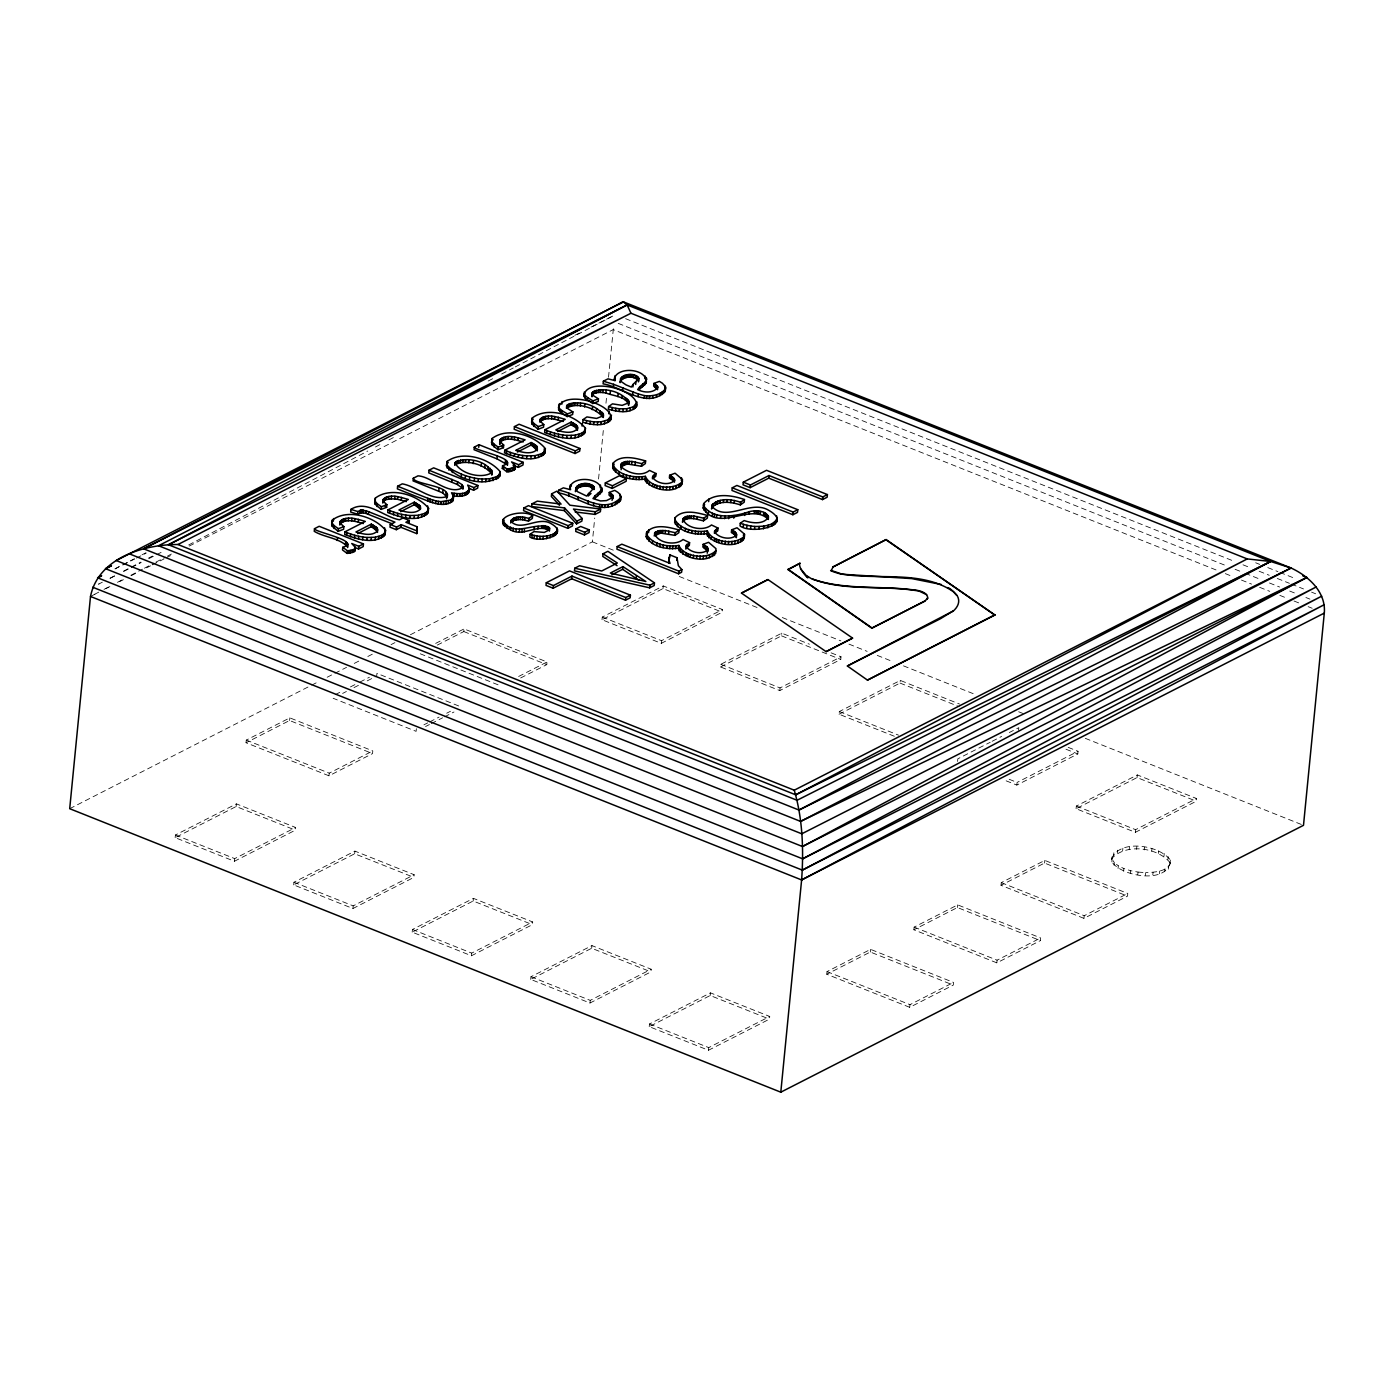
<?xml version="1.0" encoding="UTF-8"?>
<svg xmlns="http://www.w3.org/2000/svg" width="1394" height="1394" viewBox="0 0 1394 1394"><rect width="100%" height="100%" fill="white"/><g stroke="black" fill="none" stroke-linecap="round" stroke-linejoin="round"><path stroke-width="0.75" stroke-dasharray="5 3.75" d="M175.156 837.655L175.417 835.006L236.405 803.868L295.65 827.496L295.389 830.144L234.419 861.265L175.156 837.655L236.144 806.516L295.389 830.144M236.144 806.516L236.405 803.868M234.419 861.265L234.68 858.617L295.65 827.496M246.024 742.741L246.285 740.092L289.847 717.858L372.808 750.93L372.546 753.579L328.984 775.813L246.024 742.741L289.586 720.506L372.546 753.579M289.586 720.506L289.847 717.858M293.681 884.894L293.942 882.245L354.912 851.107L414.175 874.735L413.913 877.384L352.926 908.522L293.681 884.894L354.651 853.773L413.913 877.384M328.984 775.813L329.245 773.165L372.808 750.93M354.651 853.773L354.912 851.107M352.926 908.522L353.187 905.873L414.175 874.735M416.37 728.679L416.109 731.345L333.149 698.272M412.188 932.15L412.45 929.484L473.437 898.363L532.7 921.974L532.438 924.64L471.451 955.761L412.188 932.15L473.176 901.012L532.438 924.64M437.298 645.091L463.819 631.552L464.08 628.903L547.04 661.976L546.779 664.624L520.258 678.164M473.176 901.012L473.437 898.363M471.451 955.761L471.712 953.113L532.7 921.974M530.713 979.39L530.975 976.741L591.945 945.602L651.207 969.231L650.946 971.879L589.976 1003.018L530.713 979.39L591.683 948.251L650.946 971.879M410.411 634.74L592.38 541.83L594.715 518.01M598.549 479.031L603.637 427.069M605.972 403.249L606.826 394.572M608.516 377.251L613.674 325.673M602.016 619.72L602.278 617.072L663.265 585.933L722.51 609.561L722.249 612.21L661.279 643.348L602.016 619.72L663.004 588.582L722.249 612.21M591.683 948.251L591.945 945.602M589.976 1003.018L590.237 1000.369L651.207 969.231M663.004 588.582L663.265 585.933M661.279 643.348L661.54 640.682L722.51 609.561M649.221 1026.646L649.482 1023.98L710.47 992.859L769.732 1016.47L769.471 1019.136L708.483 1050.257L649.221 1026.646L710.208 995.508L769.471 1019.136M831.155 652.862L841.035 656.801L840.774 659.449L779.786 690.588L720.541 666.959L720.803 664.311L781.773 633.172L809.426 644.202M710.208 995.508L710.47 992.859M708.483 1050.257L708.744 1047.608L769.732 1016.47M720.541 666.959L781.511 635.838L781.773 633.172M779.786 690.588L780.048 687.939L841.035 656.801M894.356 736.259L839.049 714.216L839.31 711.567L900.297 680.429L959.56 704.057M826.764 974.249L827.025 971.601L870.588 949.366L953.548 982.439L953.287 985.088L909.724 1007.322L826.764 974.249L870.326 952.015L953.287 985.088M870.326 952.015L870.588 949.366M839.049 714.216L900.036 683.077L900.297 680.429M913.872 929.781L914.133 927.115L957.695 904.88L1040.656 937.953L1040.394 940.619L996.849 962.853L913.872 929.781L957.434 907.529L1040.394 940.619M909.724 1007.322L909.986 1004.673L953.548 982.439M957.573 761.455L957.835 758.806L990.228 742.27M957.434 907.529L957.695 904.88M1000.997 885.295L1001.258 882.646L1044.803 860.412L1127.781 893.484L1127.519 896.133L1083.957 918.367L1000.997 885.295L1044.559 863.06L1127.519 896.133M1018.544 730.334L1018.805 727.668L1009.291 732.547M996.849 962.853L997.093 960.187L1040.656 937.953M1016.836 785.083L1017.097 782.435L1078.067 751.296L1077.806 753.945L1016.836 785.083L1004.969 780.361M1044.559 863.06L1044.803 860.412M1076.081 808.712L1076.342 806.046L1137.33 774.925L1196.592 798.553L1196.331 801.202L1135.343 832.323L1076.081 808.712L1137.068 777.573L1196.331 801.202M1083.957 918.367L1084.218 915.719L1127.781 893.484M1111.767 858.565C1119.73 838.7 1159.407 845.06 1170.35 860.046C1169.2 884.65 1121.821 876.965 1111.924 861.91L1111.767 858.565C1125.585 843.143 1157.456 847.151 1170.089 862.694L1170.246 866.04M1111.924 861.91L1112.029 855.916M1113.597 855.48L1113.858 852.832M1114.067 865.291L1114.329 862.625L1112.185 859.262M1117.308 852.849L1117.57 850.201M1118.04 868.462L1118.302 865.796L1114.329 862.625M1122.623 850.88L1122.884 848.232M1123.581 871.198L1123.843 868.549L1118.302 865.796M1129.192 849.678L1129.454 847.029M1137.068 777.573L1137.33 774.925M1130.307 873.341L1130.569 870.692L1123.843 868.549M1135.343 832.323L1135.605 829.674L1196.592 798.553M1136.563 849.329L1136.824 846.681M1137.765 874.735L1138.027 872.086L1130.569 870.692M1144.247 849.887L1144.509 847.221M1145.45 875.275L1145.711 872.627C1154.284 872.174 1165.976 872.104 1170.507 863.391M1151.705 851.264L1151.967 848.615M1152.821 874.944L1153.082 872.278M1158.431 853.407L1158.693 850.758M1159.39 873.742L1159.651 871.076M1163.973 856.16L1164.234 853.511M1164.704 871.755L1164.966 869.107M1167.945 859.331L1168.207 856.683M1168.416 869.124L1168.677 866.476M1170.089 862.694L1170.35 860.046M94.356 594.454L102.058 590.411M103.992 589.401L109.76 586.369M117.462 582.326L123.23 579.294M130.931 575.252L142.484 569.188M144.418 568.194L154.037 563.141M155.971 562.13L165.59 557.077M167.524 556.067L171.375 554.045M188.695 544.949L367.737 451.029M375.439 446.986L381.224 443.954M388.909 439.912L394.694 436.88M110.039 578.179L115.824 575.147M123.543 571.139L129.328 568.107M131.263 567.114L140.916 562.078M148.618 558.053L152.486 556.049M488.161 381.032L493.964 378.018M501.666 373.993L513.253 367.964M515.188 366.953L613.569 315.654L588.338 328.461M115.04 568.787L120.825 565.772L115.11 568.926M122.759 564.779L134.364 558.767M142.083 554.76L145.952 552.756M90.505 596.458L98.26 592.52M105.996 588.564L109.865 586.578M119.553 581.646L123.421 579.66M131.158 575.705L138.912 571.749M146.649 567.811L150.517 565.825M152.451 564.831L164.074 558.907M166.008 557.914L171.81 554.951M189.235 546.065L613.203 329.611L1217.223 570.407M69.7 808.694L309.747 686.144M311.681 685.151L319.435 681.196M327.172 677.24L332.974 674.278M334.908 673.285L346.531 667.36M354.268 663.405L360.088 660.442M367.824 656.487L373.627 653.525M391.052 644.62L394.92 642.651M335.292 694.648L342.872 690.779M350.452 686.911L358.014 683.043M359.913 682.084L369.393 677.24M435.66 643.401L464.08 628.903M342.61 693.428L346.392 691.494M353.971 687.625L359.652 684.733M367.232 680.864L376.694 676.02L376.955 673.372L459.915 706.444M423.933 724.81L427.731 722.876M429.631 721.918L439.093 717.091M446.672 713.223L450.454 711.288M518.638 676.473L547.04 661.976M425.571 726.501L429.369 724.566M431.251 723.608L442.612 717.805M444.512 716.83L453.974 712.003M992.127 741.294L1001.659 736.433M122.864 564.988L134.504 559.064M136.438 558.088L146.143 553.157M574.764 335.344L580.584 332.399M110.126 578.336L115.946 575.373M123.7 571.435L129.52 568.473M131.454 567.48L141.142 562.549M148.897 558.611L154.717 555.648M156.651 554.655L164.405 550.717M1138.027 872.086L1145.711 872.627M1255.68 562.775L1259.723 564.378M1267.791 567.602L1277.897 571.627M1279.919 572.429L1296.071 578.876M625.592 318.686L1232.906 560.789M1242.995 564.814L1251.08 568.02M1259.148 571.244L1269.237 575.269M1277.305 578.475L1289.415 583.302M1291.419 584.121L1303.529 588.948M1311.597 592.154L1315.64 593.774M618.204 323.356L1227.016 566.051M1235.101 569.292L1243.187 572.516M1245.225 573.317L1259.374 578.963M1269.481 582.988L1279.605 587.031M1289.711 591.056L1295.775 593.478M1305.899 597.503L1309.942 599.124M1225.309 573.631L1233.394 576.855M1241.479 580.078L1251.568 584.103M1259.653 587.327L1269.76 591.352M1279.849 595.377L1285.913 597.799M1293.998 601.006L1300.062 603.428M1308.147 606.651L1312.172 608.254M592.38 541.83L614.615 550.7M679.261 576.471L760.061 608.69M782.278 617.542L840.861 640.891M848.946 644.115L867.138 651.364M877.227 655.389L893.397 661.836M903.486 665.862L974.197 694.055M1018.648 711.759L1024.712 714.181M1085.316 738.35L1303.495 825.318M1068.187 747.358L1078.067 751.296M781.511 635.838L840.774 659.449M900.036 683.077L959.299 706.706M1065.957 749.223L1077.806 753.945M602.278 617.072L661.54 640.682M720.803 664.311L780.048 687.939M839.31 711.567L898.572 735.178M1009.186 779.281L1017.097 782.435M1076.342 806.046L1135.605 829.674M463.819 631.552L546.779 664.624M1001.258 882.646L1084.218 915.719M420.256 653.786L499.261 685.29M914.133 927.115L997.093 960.187M246.285 740.092L329.245 773.165M827.025 971.601L909.986 1004.673M175.417 835.006L234.68 858.617M293.942 882.245L353.187 905.873M412.45 929.484L471.712 953.113M530.975 976.741L590.237 1000.369M649.482 1023.98L708.744 1047.608M102.32 582.204L98.469 584.208L102.372 582.291"/><path stroke-width="1.5" d="M602.156 488.022L600.309 491.333L595.116 495.724L594.855 498.372L601.581 492.117C603.654 477.968 574.398 474.901 569.937 486.837L570.599 489.677L563.35 487.848L558.698 490.218L558.436 492.866C577.708 495.933 603.132 518.864 620.591 500.15L620.086 494.417L617.838 492.309L614.719 490.357L609.283 492.413L609.021 495.079L612.872 498.686L612.837 495.253L609.283 492.413M620.086 494.417L620.853 497.484C603.393 516.216 577.97 493.284 558.698 490.218M646.816 379.029L644.969 382.339L639.759 386.713L639.497 389.362L646.241 383.106C648.245 368.957 619.093 365.89 614.58 377.826L615.259 380.667L607.993 378.837L603.358 381.207L603.097 383.855C622.369 386.94 647.792 409.853 665.252 391.139L665.548 387.027L662.498 383.298L659.379 381.364L653.943 383.42L653.681 386.068L657.532 389.675L657.498 386.26L653.943 383.42M665.252 391.139L665.548 387.027M780.797 1092.182L801.62 879.945C803.746 849.974 802.735 819.184 794.249 790.206L177.962 544.514C143.425 544.357 98.19 558.14 90.505 596.458L69.7 808.694L780.797 1092.182L1303.495 825.318L1324.3 613.099C1326.164 592.136 1308.583 576.071 1291.071 568.02L623.31 301.818L116.242 560.527L801.777 833.804L1306.875 577.482L1302.832 575.861M549.445 527.821L549.079 529.981L544.357 532.421L533.954 531.602L530.086 534.285L529.825 536.934C539.06 543.433 571.279 535.069 551.031 523.621C538.345 515.728 521.007 532.456 510.762 521.182C514.125 515.222 523.203 516.704 528.762 518.429L532.613 515.745C522.82 508.305 487.238 517.383 510.326 529.703C522.82 537.614 537.387 523.308 549.184 530.469L549.445 527.821C535.348 520.537 513.515 538.833 503.042 520.607M676.996 557.722L678.355 565.685L681.875 569.606L681.614 572.254L678.599 573.788L616.932 549.201L617.193 546.553L621.829 544.183L670.061 563.403L669.12 560.51L669.869 554.882L676.996 557.722L676.735 560.371M674.243 478.612L673.982 481.261L669.381 477.915L669.643 475.267L673.424 477.672L674.609 480.477C668.981 486.018 656.679 483.683 652.531 477.271L656.086 473.559L655.825 476.208L652.462 478.787L652.723 476.121M708.169 548.644L707.908 551.31L702.872 547.023L703.134 544.357L706.932 546.779L708.117 549.584C702.489 555.126 690.169 552.773 686.04 546.361L689.577 542.649L689.333 545.315L685.778 549.027L686.214 545.228M736.642 534.111L736.328 537.701L735.143 534.895L731.362 532.473L731.623 529.825L735.405 532.247L736.59 535.035C730.961 540.576 718.659 538.241 714.512 531.828L718.067 528.117L717.805 530.765L714.442 533.344L714.704 530.696M347.629 546.884C339.509 537.892 324.332 537.474 314.26 531.323L314.521 528.674C313.65 532.003 362.527 540.959 342.767 547.319L342.506 549.968L347.089 553.383L350.103 553.122L355.069 550.804L355.296 547.319L351.741 543.503L358.798 546.309L363.451 543.939L363.189 546.605L358.537 548.975L355.017 547.563M507.433 461.954L507.172 464.62L497.031 458.87L474.082 449.722L474.343 447.073C473.455 450.419 522.332 459.358 502.572 465.735L502.31 468.384L506.893 471.799L509.925 471.538L514.891 469.22L515.118 465.718L511.546 461.902L518.62 464.725L523.255 462.355L523.011 465.004L518.359 467.373L513.062 465.265M669.643 475.267L675.079 473.211L682.502 479.588C681.37 496.003 649.273 491.002 645.108 478.978C633.887 480.791 618.657 478.194 612.68 467.739L613.186 463.052C621.149 454.235 635.647 458.121 645.614 460.926L645.352 463.592L641.501 466.276L627.195 463.975L620.713 466.816L621.637 463.296L625.732 461.553L631.935 461.449L641.763 463.627L645.614 460.926M613.186 463.052L612.942 465.091C618.919 475.546 634.148 478.142 645.37 476.33C650.371 488.127 673.685 490.897 682.52 481.488M703.134 544.357L708.588 542.301L716.011 548.696C714.878 565.11 682.781 560.109 678.617 548.086C667.395 549.881 652.165 547.284 646.189 536.847L646.694 532.159C654.657 523.325 669.155 527.211 679.122 530.034L678.861 532.682L674.992 535.366L660.704 533.083L654.222 535.923L655.145 532.403L659.223 530.644L665.443 530.556L675.254 532.717L679.122 530.034M646.694 532.159L646.45 534.181C652.427 544.636 667.656 547.232 678.878 545.437C683.879 557.217 707.194 560.005 716.011 550.595M731.623 529.825L737.06 527.768L744.483 534.146C743.351 550.578 711.254 545.559 707.089 533.553C695.867 535.348 680.638 532.752 674.661 522.297L675.166 517.627C683.13 508.793 697.627 512.678 707.594 515.501L707.333 518.15L703.482 520.833C697.366 519.631 686.632 515.327 682.468 522.227L682.955 518.725L686.144 516.494L693.916 516.024L703.726 518.185L707.594 515.501M675.166 517.627L674.923 519.648C680.899 530.103 696.129 532.7 707.35 530.887C712.351 542.684 735.666 545.455 744.501 536.045M331.667 524.405L332.33 520.084C347.507 508.322 374.637 516.634 385.58 530.278L385.005 534.843C374.394 545.071 356.812 538.99 344.701 534.477L344.963 531.811L365.298 521.426C357.822 519.387 346.618 514.944 340.171 521.461L340.38 523.342L343.865 526.618L343.604 529.284L338.167 531.341L332.225 526.287L332.33 520.084M332.225 526.287L331.929 521.757M333.323 521.199L333.584 518.551M334.124 528.518L334.386 525.869L332.486 523.639M337.226 540.471L337.487 537.823M338.167 531.341L338.428 528.692L334.386 525.869M340.171 521.461L339.805 525.05L339.909 524.109C345.834 517.976 356.272 521.617 363.346 523.569M340.537 523.186L340.798 520.537M341.983 522.21L342.227 519.561M342.75 521.861L343.011 519.213M343.604 521.548L343.865 518.899M345.52 521.112L345.782 518.463M345.433 544.496L345.695 541.848M346.636 535.261L346.879 532.613L344.963 531.811M348.221 520.851L348.483 518.202M346.182 545.002L346.444 542.353M346.81 545.542L347.071 542.893M347.367 546.204L347.629 543.555M409.104 523.151L409.366 520.502L403.04 517.976L399.555 519.77C384.361 517.453 366.901 499.052 350.922 509.368L350.661 512.016L357.578 514.247L361.726 512.626L365.995 513.428L392.62 523.987M347.576 547.546L347.89 544.235M347.089 553.383L347.35 550.735L342.767 547.319M348.622 553.279L348.883 550.63L354.093 549.445L355.296 547.319M351.689 520.92L351.95 518.272M350.434 536.69L350.678 534.024L346.879 532.613M350.103 553.122L350.364 550.473M354.546 521.251L354.808 518.603M352.159 552.721L352.421 550.072M354.459 537.945L354.721 535.296L350.678 534.024M353.832 552.094L354.093 549.445M357.578 514.247L357.84 511.581L360.279 510.361L366.256 510.779L394.903 522.14L390.25 524.51L389.989 527.159L396.314 529.685L400.967 527.315L416.771 533.623L416.945 526.705L405.881 522.28L409.366 520.502M354.668 551.501L354.93 548.853M358.258 522.001L358.519 519.352M359.6 513.201L359.861 510.553M360.018 513.027L360.279 510.361M360.488 512.853L360.75 510.204M358.432 538.955L358.694 536.307L354.721 535.296M361.063 512.713L361.325 510.065M361.726 512.626L361.987 509.96M358.537 548.975L358.798 546.309M362.353 512.609L362.614 509.943M363.329 512.678L363.59 510.03M362.597 539.722L362.858 537.056L358.694 536.307M365.995 513.428L366.256 510.779M368.434 514.334L368.678 511.685M366.866 540.14L367.127 537.492L375.352 537.23L381.747 535.313L384.082 533.763L385.58 530.278M357.596 533.641L371.083 526.758L371.344 524.092L376.833 527.629L377.53 532.403M374.672 502.45L375.334 498.128C390.494 486.367 417.642 494.678 428.585 508.322L428.01 512.887C417.398 523.116 399.817 517.035 387.706 512.522L387.968 509.856L408.303 499.47C400.827 497.431 389.623 492.988 383.176 499.505L383.385 501.387L386.87 504.663L386.608 507.329L381.172 509.385L375.23 504.332L375.334 498.128M371.083 540.21L371.344 537.561M377.513 528.692L377.251 531.341L372.686 527.507L372.947 524.858M375.23 504.332L374.934 499.801M374.132 528.309L374.394 525.66M377.129 506.562L377.391 503.914L375.491 501.683M375.526 529.267L375.788 526.618M375.091 539.879L375.352 537.23M376.572 530.295L376.833 527.629M381.172 509.385L381.433 506.736L377.391 503.914M378.61 539.112L378.872 536.463M382.81 503.095L383.176 499.505M382.914 502.154L383.803 498.582M381.486 537.979L381.747 535.313M383.542 501.23L384.971 500.254L385.232 497.606M384.971 500.254L386.016 497.257M382.758 537.23L383.019 534.582M385.755 499.906L386.87 496.944M383.82 536.411L384.082 533.763M384.622 527.838L385.319 532.926M385.005 534.843L385.267 532.194M386.608 499.592L388.525 499.157L388.787 496.508M389.623 513.306L389.884 510.657L387.968 509.856M388.525 499.157L391.226 498.895L391.487 496.247M391.226 498.895L394.694 498.965L394.955 496.316M393.439 514.734L393.683 512.068L389.884 510.657M447.544 494.626L447.282 497.292L442.734 492.901L413.06 480.878L413.321 478.229C414.07 484.624 453.904 485.861 445.61 496.961C430.415 500.707 416.579 486.332 402.274 483.857L397.621 486.245L397.377 488.893L427.627 500.951C435.381 503.896 445.975 507.05 452.893 500.812L453.59 496.665L451.534 492.796C457.249 493.894 466.502 495.079 469.412 488.702L467.635 485.077L473.873 487.569L477.933 485.495L477.672 488.144L473.611 490.218L468.924 488.353M406.351 501.613L397.551 499.296L397.813 496.647M397.464 515.989L397.726 513.341L393.683 512.068M396.314 529.685L396.576 527.037L401.228 524.667L417.033 530.957M401.263 500.045L401.524 497.397M401.437 517L401.699 514.351L397.726 513.341M400.967 527.315L401.228 524.667M405.602 517.766L405.863 515.1L401.699 514.351M409.871 518.185L410.132 515.536L418.357 515.275L424.752 513.358L427.087 511.807L428.585 508.322M400.601 511.685L414.088 504.802L414.349 502.136L419.838 505.673L420.622 508.81C415.273 514.734 405.584 512.034 398.945 510.012L414.349 502.136M414.088 518.254L414.349 515.606M420.518 506.736L420.256 509.385L415.691 505.552L415.952 502.903M417.137 506.353L417.398 503.704M418.531 507.311L418.792 504.663M416.945 526.705L416.771 533.623M418.095 517.923L418.357 515.275M419.577 508.34L419.838 505.673M421.615 517.157L421.877 514.508M424.49 516.024L424.752 513.358M429.003 470.214L428.742 472.862L457.389 484.52L462.634 488.301L462.198 484.729L457.65 481.854L429.003 470.214L433.656 467.844L477.933 485.495M425.762 515.275L426.024 512.626M427.627 500.951L427.888 498.303L397.621 486.245M426.825 514.456L427.087 511.807M427.627 505.883L428.324 510.971M428.01 512.887L428.272 510.239M429.944 501.84L430.206 499.174L427.888 498.303M432.384 502.642L432.645 499.993L430.206 499.174M435.625 503.53L435.886 500.864L432.645 499.993M438.762 491.124L439.023 488.475M438.186 504.018L438.448 501.37L435.886 500.864M440.835 504.314L441.079 501.666L450.907 500.01L453.59 496.665M442.734 492.901L442.996 490.252M446.481 465.979L447.178 461.379C462.529 450.21 489.224 458.243 500.272 471.799L499.679 476.33C484.642 488.074 457.267 479.414 446.481 465.979L447.178 461.379M443.449 504.349L443.71 501.701M447.23 468.157L446.742 463.331M445.923 494.94L446.185 492.274M448.903 470.127L449.164 467.478L447.491 465.509M445.923 504.123L446.167 501.474M446.55 498.808L446.812 496.159M446.655 495.706L446.916 493.058M447.108 496.491L447.369 493.842M448.258 503.617L448.519 500.951M452.283 472.583L452.545 469.935L449.164 467.478M451.708 482.028L451.97 479.362M450.645 502.659L450.907 500.01M454.723 465.352L454.984 462.703C465.457 455.768 490.078 461.153 492.012 474.239C484.642 464.324 467.095 459.323 455.402 464.463L455.664 461.815M452.004 501.805L452.266 499.157M453.329 495.375L453.329 499.313M452.893 500.812L453.155 498.163M456.535 463.714L456.796 461.066M454.287 493.337L454.026 495.985C459.532 496.822 469.935 496.612 469.412 488.702M457.354 463.348L457.615 460.7M458.295 463.035L458.556 460.368M457.389 484.52L457.65 481.854M456.866 496.299L457.11 493.633M460.456 462.564L460.717 459.915M461.222 476.835L461.484 474.187L452.545 469.935M459.654 496.299L459.915 493.65M462.825 462.372L463.087 459.724M461.937 487.377L462.198 484.729M462.233 496.003L462.494 493.354M462.93 489.224L462.895 485.652M465.387 462.39L465.648 459.741M465.213 478.316L465.474 475.65L461.484 474.187M464.481 495.428L464.742 492.779M468.82 462.738L469.081 460.09M466.345 494.643L466.607 491.995M467.722 493.79L467.983 491.141M469.447 479.623L469.708 476.975L465.474 475.65M468.645 492.796L468.907 490.148M473.211 463.644L473.472 460.996M474.291 480.773L474.552 478.107L469.708 476.975M473.611 490.218L473.873 487.569M478.734 447.352L478.996 444.703L523.255 462.355M478.09 481.366L478.351 478.717L474.552 478.107M481.139 466.276L481.4 463.627M481.941 481.679L482.202 479.031L489.625 478.752L496.456 476.765L498.756 475.232L500.272 471.799M484.781 467.861L485.042 465.213M485.757 481.697L486.018 479.048M488.057 469.586L488.318 466.938M491.472 442.822L492.134 438.483C507.311 426.738 534.46 435.033 545.385 448.676L544.827 453.242C534.216 463.488 516.634 457.406 504.506 452.876L504.767 450.227L525.12 439.842C517.627 437.786 506.423 433.342 499.993 439.859L500.202 441.759L503.687 445.034L503.426 447.683L497.972 449.739L492.03 444.703L492.134 438.483M492.03 444.703L491.733 440.155M489.974 470.963L490.235 468.297M489.364 481.4L489.625 478.752M491.211 472.252L491.472 469.586M493.929 446.916L494.19 444.268L492.291 442.055M491.803 475.197L492.03 470.597M492.953 480.669L493.215 478.02M497.031 458.87L497.292 456.221M497.972 449.739L498.233 447.091L494.19 444.268M496.194 479.414L496.456 476.765M499.993 439.859L499.732 442.525C505.656 436.374 516.094 440.016 523.151 441.968M500.62 438.936L499.941 444.407L499.61 443.449M497.449 478.682L497.71 476.034M501.788 440.609L502.049 437.96M498.494 477.881L498.756 475.232M502.554 440.26L502.816 437.611M503.408 439.964L503.67 437.315M505.325 439.528L505.586 436.862M505.255 462.913L505.517 460.247M506.44 453.677L506.702 451.011L504.767 450.227M508.043 439.267L508.287 436.618M505.987 463.418L506.249 460.769M506.614 463.941L506.876 461.292M506.893 471.799L507.155 469.133L502.572 465.735M507.433 465.3L507.695 462.634M502.781 523.255L503.356 519.073M503.286 524.858L503.548 522.21M508.427 471.695L508.688 469.046L515.153 466.572M511.493 439.337L511.755 436.688M510.239 455.089L510.5 452.44L506.702 451.011M504.576 526.427L504.837 523.778M509.925 471.538L510.187 468.872M514.438 426.599L514.177 429.265L575.06 453.52L579.712 451.151L579.956 448.502L519.091 424.229L514.438 426.599L575.321 450.872L579.956 448.502M514.369 439.668L514.63 437.002M511.964 471.12L512.225 468.471M506.771 527.995L507.033 525.346M514.281 456.361L514.525 453.712L510.5 452.44M513.654 470.492L513.916 467.844M514.421 464.603L514.891 469.22M514.491 469.917L514.752 467.251M514.856 468.384L515.118 465.718M518.063 440.399L518.324 437.751M510.326 529.703L510.587 527.037M510.674 522.994L511.493 519.631M518.237 457.371L518.498 454.705L514.525 453.712M511.232 522.297L513.044 521.077L513.306 518.411M518.359 467.373L518.62 464.725M513.044 530.661L513.306 528.012M513.044 521.077L514.177 518.028M513.916 520.676L515.135 517.662M514.874 520.311L516.39 519.91L516.651 517.261M522.402 458.121L522.663 455.472L518.498 454.705M516.024 531.445L516.285 528.779M516.39 519.91L518.098 519.648L518.359 517M518.098 519.648L520.171 519.561L520.432 516.913M519.317 531.95L519.579 529.302M526.671 458.556L526.932 455.908L535.157 455.629L541.569 453.73L543.904 452.179L545.385 448.676M531.567 422.347L532.229 418.008C547.406 406.264 574.555 414.558 585.48 428.219L584.922 432.785C574.311 443.013 556.729 436.932 544.618 432.401L544.88 429.753L565.215 419.367C557.739 417.311 546.518 412.868 540.088 419.402L540.297 421.284L543.782 424.56L543.521 427.209L538.084 429.282L532.142 424.229L532.229 418.008M532.613 515.745L532.351 518.394L528.5 521.095L522.489 519.718L522.75 517.069M523.83 508.008L523.569 510.674L567.846 528.326L572.481 525.939L572.742 523.29L528.465 505.639L523.83 508.008L568.107 525.66L572.742 523.29M532.142 424.229L531.828 419.699M521.931 532.09L522.192 529.441M517.418 452.039L530.905 445.156L531.166 442.508L536.655 446.045L537.439 449.182C532.09 455.089 522.402 452.388 515.745 450.367L531.166 442.508M524.597 520.049L524.858 517.401M530.905 458.609L531.166 455.96M534.024 426.459L534.285 423.793L532.403 421.58M537.352 450.802L532.508 445.906L532.769 443.257M524.231 531.985L524.492 529.319M533.954 446.725L534.216 444.076M535.331 447.683L535.592 445.034M528.5 521.095L528.762 518.429M534.895 458.295L535.157 455.629M536.394 448.694L536.655 446.045M538.084 429.282L538.345 426.616L534.285 423.793M537.073 449.757L537.335 447.091M540.088 419.402L539.827 422.051C545.751 415.9 556.189 419.542 563.263 421.493M600.64 509.054L569.937 505.203L556.955 491.106L551.623 493.824L561.085 504.105L537.282 501.143L531.968 503.861L531.706 506.51L564.326 510.587L576.558 523.865L581.873 521.147L582.134 518.498L573.457 509.037L595.325 511.772L600.64 509.054L600.378 511.703L595.064 514.421L575.182 511.947M540.454 421.11L540.715 418.461M538.433 457.528L538.694 454.88M541.883 420.134L542.144 417.486M542.649 419.803L542.911 417.137M531.933 537.561L532.177 534.913L530.086 534.285M543.503 419.489L543.765 416.841M534.111 529.929L534.372 527.281M541.308 456.378L541.569 453.73M545.437 419.054L545.699 416.405M534.094 538.136L534.355 535.47L532.177 534.913M542.58 455.646L542.841 452.98M543.643 454.827L543.904 452.179M546.535 433.203L546.797 430.554L544.88 429.753M548.138 418.792L548.4 416.144M536.899 538.694L537.16 536.045L534.355 535.47M537.892 529.023L538.136 526.374M539.792 539.025L540.053 536.359C546.03 536.307 555.091 535.888 557.53 529.371M551.588 418.862L551.85 416.214M550.334 434.614L550.595 431.966L546.797 430.554M541.865 528.291L542.127 525.625M542.527 528.256L542.789 525.608M543.207 528.256L543.468 525.59M554.463 419.193L554.725 416.545M542.963 539.042L543.224 536.394M544.427 528.343L544.688 525.695M554.376 435.886L554.638 433.238L550.595 431.966M545.594 528.553L545.856 525.886M558.471 407.797C562.897 389.588 614.405 403.371 610.955 419.542C604.125 427.383 591.614 424.647 582.779 422.26L583.041 419.611L586.909 416.928L596.597 418.427L603.323 415.778C598.427 405.184 577.308 398.945 566.713 405.619L567.828 408.703L572.882 411.857L572.62 414.506L567.184 416.579L561.834 413.373L558.645 409.627L559.43 403.58M558.645 409.627L558.733 405.131M547.023 529.006L547.267 526.34M558.158 419.925L558.419 417.276M546.622 538.642L546.884 535.993M547.912 529.424L548.173 526.758M551.623 493.824L551.362 496.473L559.464 505.29M559.883 411.631L558.907 406.978M548.626 529.894L548.887 527.228M558.349 436.897L558.611 434.231L554.638 433.238M549.428 531.027L549.689 528.378M561.817 404.208L562.078 401.559M561.834 413.373L562.096 410.725L560.144 408.982M550.16 537.788L550.421 535.139M546.291 582.744L546.03 585.41L553.139 588.233L571.732 578.754L625.505 600.187L630.158 597.799L630.419 595.151L569.536 570.878L546.291 582.744L553.401 585.585L571.993 576.088L625.767 597.521L630.419 595.151M562.496 437.646L562.758 434.998L558.611 434.231M553.087 536.568L553.348 533.919M566.713 405.619L566.452 408.268C577.412 401.437 595.848 408.215 603.288 417.486L603.55 414.82M554.638 535.679L554.899 533.031M567.079 407.449L567.341 404.8M567.184 416.579L567.445 413.913L572.882 411.857M568.16 406.734L568.421 404.086M555.892 534.704L556.154 532.038M557.13 527.908L557.269 532.02M556.903 533.414L557.164 530.765M569.379 406.212L569.641 403.563M566.766 438.082L567.027 435.433L575.269 435.172L581.664 433.255L583.999 431.704L585.48 428.219M570.843 405.828L571.104 403.18M553.139 588.233L553.401 585.585M571 424.682L571.261 422.033L575.687 424.56L577.43 426.616L577.447 430.328L575.426 427.209L571 424.682L557.513 431.565M572.917 405.549L573.178 402.883M571 438.152L571.261 435.486M564.326 510.587L564.587 507.939L531.968 503.861M572.603 425.449L572.864 422.783M574.764 405.48L575.025 402.831M574.049 426.25L574.311 423.602M577.29 405.602L577.552 402.953M568.665 495.968L568.926 493.302M575.426 427.209L575.687 424.56M569.937 486.837L569.676 489.486L570.494 484.624M575.008 437.821L575.269 435.172M576.489 428.219L576.75 425.571M575.06 453.52L575.321 450.872M577.168 429.282L577.43 426.616M567.846 528.326L568.107 525.66M580.305 406.002L580.566 403.354M578.527 437.054L578.789 434.405M584.034 394.729C588.46 376.537 639.968 390.32 636.535 406.49C629.705 414.332 617.193 411.596 608.359 409.209L608.62 406.56L612.471 403.859L622.16 405.358L628.903 402.727C623.989 392.132 602.87 385.894 592.276 392.568L593.391 395.652L598.444 398.806L598.2 401.455L592.746 403.511L585.463 398.579L584.225 396.576L584.748 393.178M584.225 396.576L584.295 392.08M575.931 487.656L575.495 491.664L575.67 490.305C578.04 486.628 583.006 485.826 587.066 486.297C590.481 484.711 595.133 492.953 594.21 487.482C590.62 481.749 579.782 482.289 575.931 487.656L577.412 491.612L586.647 496.072L594.21 487.482M582.082 426.128L582.343 423.48M581.403 435.904L581.664 433.255M584.556 407.013L584.818 404.365M576.646 488.928L576.907 486.279M585.463 398.579L584.487 393.927M582.675 435.172L582.936 432.506M578.58 487.621L578.841 484.955M583.737 434.353L583.999 431.704M587.397 400.322L587.658 397.673L585.724 395.913M578.057 499.627L578.318 496.978M584.922 432.785L585.184 430.119M576.001 528.814L575.739 531.462L584.434 534.93L589.087 532.56L589.348 529.912L580.653 526.444L576.001 528.814L584.696 532.281L589.348 529.912M576.558 523.865L576.82 521.217L564.587 507.939M579.991 486.994L580.252 484.345M586.282 423.236L586.543 420.587L583.041 419.611M571.732 578.754L571.993 576.088M581.664 486.506L581.925 483.857M603.044 553.766L617.333 563.019L601.685 571L579.59 565.755L574.764 568.212L574.502 570.86L649.674 587.832L654.222 585.515L654.466 582.866L607.889 551.31L603.044 553.766L602.783 556.433L617.072 565.668M582.849 486.297L583.11 483.648M592.293 394.153L592.032 396.802L592.276 392.568M591.875 396.035L592.92 391.731M589.958 424.02L590.22 421.371L586.543 420.587M584.156 486.175L584.417 483.526M592.746 403.511L593.008 400.862L598.444 398.806M592.659 394.397L593.983 391.017M592.258 409.662L592.52 407.013M585.515 486.175L585.776 483.509M593.722 393.683L594.959 393.16L595.203 390.512M587.066 486.297L587.327 483.648M594.959 393.16L596.405 392.777L596.667 390.111M593.67 424.525L593.931 421.877L601.18 421.79L607.819 419.908L611.53 415.168M588.913 486.645L589.174 483.997M596.318 411.422L596.58 408.756M584.434 534.93L584.696 532.281M588.529 493.354L588.268 496.003L591.021 493.476M596.405 392.777L598.479 392.481L598.74 389.832M588.024 503.6L588.285 500.951M590.76 487.255L591.021 484.607M597.381 424.665L597.643 422.016M598.479 392.481L600.326 392.428L600.587 389.78M591.701 487.673L591.962 485.025M592.52 488.144L592.781 485.495M599.908 413.356L600.169 410.69M593.269 488.771L593.53 486.105M600.326 392.428L602.853 392.55L603.114 389.884M593.827 489.538L594.088 486.889M601.546 414.558L601.807 411.91M600.919 424.456L601.18 421.79M593.478 505.639L593.739 502.973M602.487 415.517L602.748 412.868M603.079 416.492L603.341 413.844M629.112 401.768L628.642 405.375C627.073 396.419 612.75 395.966 605.885 392.951L606.146 390.303M595.064 514.421L595.325 511.772M604.421 423.776L604.682 421.11M597.904 495.724L598.165 493.075M600.239 487.726L600.5 485.077M600.047 493.999L600.309 491.333M607.557 422.556L607.819 419.908M610.136 393.962L610.398 391.296M599.455 507.259L599.716 504.611M608.829 413.774L609.091 411.125M601.581 492.117L601.842 489.451M608.829 421.824L609.091 419.158M609.858 421.005L610.119 418.357M613.325 386.957L613.587 384.308L603.358 381.207M601.825 507.521L602.086 504.872M614.58 377.826L614.318 380.492L615.137 375.631M610.955 419.542L611.217 416.893M611.844 410.185L612.105 407.536L608.62 406.56M605.344 482.916L605.101 485.582L612.21 488.423L626.15 481.296L626.411 478.647L619.302 475.807L605.344 482.916L612.471 485.757L626.411 478.647M604.717 507.555L604.961 504.907M615.538 410.969L615.799 408.32L612.105 407.536M617.838 396.61L618.1 393.962M607.976 507.242L608.237 504.593M638.417 381.869C641.013 372.459 624.076 372.564 620.591 378.645L620.156 382.653L620.33 381.294C624.181 375.927 635.019 375.404 638.609 381.12M621.306 379.917L621.567 377.269M610.555 496.037L610.816 493.371M613.465 469.83L613.726 467.182M619.232 411.474L619.494 408.808L626.76 408.738L633.381 406.839L637.093 402.117M612.21 488.423L612.471 485.757M623.24 378.61L623.501 375.962M611.844 497.048L612.088 494.4M621.881 398.353L622.142 395.704M612.018 500.376L613.133 496.037M622.717 390.634L622.979 387.985L613.587 384.308M611.809 506.283L612.071 503.635M612.576 497.919L612.837 495.253M615.451 472.096L615.712 469.447M624.651 378.001L624.913 375.334M622.944 411.613L623.205 408.965M626.324 377.513L626.586 374.847M625.47 400.287L625.732 397.638M627.509 377.286L627.77 374.637M615.294 504.802L615.556 502.154M618.901 474.413L619.163 471.764M628.816 377.164L629.077 374.516M627.126 401.507L627.387 398.858M617.228 503.722L617.49 501.073M621.375 465.962L621.637 463.296M626.498 411.387L626.76 408.738M621.166 469.708L620.975 464.167M630.175 377.164L630.437 374.516M628.049 402.465L628.311 399.799M618.849 502.52L619.11 499.871M622.613 465.126L622.874 462.477M628.642 403.441L628.903 400.792M631.726 377.304L631.987 374.637M619.929 501.387L620.191 498.721M620.591 500.15L620.888 496.037M623.902 464.585L624.163 461.937M623.275 476.452L623.536 473.786M630.001 410.707L630.262 408.059M633.573 377.652L633.834 375.003M632.911 386.992L633.172 384.343L638.87 378.471M625.47 464.202L625.732 461.553M632.684 394.607L632.946 391.941L622.979 387.985M635.42 378.262L635.681 375.596M627.195 463.975L627.457 461.327M626.342 477.55L626.603 474.901M633.137 409.505L633.381 406.839M635.681 384.483L635.943 381.817M636.361 378.68L636.605 376.031M637.18 379.133L637.441 376.485M629.095 463.941L629.339 461.292M634.392 408.773L634.653 406.107M637.929 379.76L638.191 377.112M635.437 407.954L635.699 405.305M638.487 380.545L638.748 377.896M636.535 406.49L636.797 403.842M629.67 478.49L629.931 475.824M638.138 396.628L638.382 393.979L632.946 391.941M631.674 464.115L631.935 461.449M611.879 574.781L622.665 569.292L622.926 566.626L645.858 581.507L610.345 573.056L622.926 566.626M633.346 479.222L633.608 476.574M642.564 386.713L642.808 384.064M635.089 464.638L635.333 461.989M644.899 378.715L645.161 376.066M644.708 384.988L644.969 382.339M636.204 479.588L636.466 476.94M644.115 398.248L644.376 395.6L638.382 393.979M646.346 377.53L646.241 383.106M625.505 600.187L625.767 597.521M646.485 398.527L646.746 395.879C653.403 396.035 661.714 394.519 665.513 388.49M639.062 479.728L639.323 477.079M641.501 466.276L641.763 463.627M649.36 398.545L649.621 395.896M642.094 479.553L642.355 476.887M652.636 398.248L652.88 395.582M645.021 480.338L645.37 476.33M645.544 481.732L645.805 479.083M639.306 580.374L636.152 578.493L636.413 575.844M655.215 387.027L655.476 384.378M646.886 483.3L647.147 480.651M656.487 388.037L656.748 385.389M657.236 388.909L657.498 386.26M656.452 397.29L656.713 394.641M649.168 484.938L649.43 482.272M659.954 395.809L660.216 393.16M646.955 538.92L647.217 536.272M652.479 486.506L652.74 483.857M653.368 477.637L653.629 474.971M661.889 394.711L662.15 392.062M648.663 532.369L648.924 529.72M655.041 476.539L655.302 473.873M648.942 541.203L649.203 538.537M663.509 393.526L663.771 390.86M654.535 487.255L654.779 484.607M664.746 385.424L665.287 389.675M664.589 392.376L664.851 389.728M656.696 487.935L656.957 485.269M652.392 543.521L652.653 540.855M649.674 587.832L649.935 585.184L654.466 582.866M654.884 535.052L655.145 532.403M659.832 488.667L660.094 486.018M656.121 534.233L656.382 531.584M657.41 533.693L657.672 531.044M656.766 545.542L657.027 542.893M663.108 489.172L663.37 486.523M658.961 533.292L659.223 530.644M660.704 533.083L660.965 530.434M659.85 546.657L660.111 544.008M666.437 489.433L666.698 486.785M662.586 533.031L662.847 530.382M663.178 547.581L663.439 544.932M665.182 533.205L665.443 530.556M670.549 478.525L670.793 475.877M669.712 489.451L669.974 486.802M671.612 479.17L671.873 476.521M673.163 480.338L673.424 477.672M666.855 548.33L667.116 545.664M672.832 489.189L673.093 486.541M668.58 533.745L668.841 531.097M674.4 482.202L674.661 479.553M669.712 548.696L669.974 546.047M669.12 560.51L668.859 563.159L669.085 557.652M675.846 488.597L676.107 485.948M669.869 554.882L668.824 560.301M672.57 548.835L672.832 546.169M675.445 524.388L675.707 521.739M678.895 487.43L679.139 484.781M674.992 535.366L675.254 532.717M680.237 486.628L680.499 483.979M681.317 480.547L681.579 477.898M681.3 485.722L681.561 483.073M677.432 526.653L677.693 524.005M675.602 548.644L675.863 545.995M678.529 549.445L678.878 545.437M680.882 528.971L681.143 526.322M679.052 550.839L679.314 548.173M683.356 520.52L683.618 517.871M680.394 552.407L680.655 549.759M678.599 573.788L678.861 571.139L681.875 569.606M684.593 519.683L684.855 517.035M685.883 519.16L686.144 516.494M682.677 554.028L682.938 551.379M685.256 531.009L685.517 528.361M687.451 518.76L687.712 516.111M689.176 518.551L689.438 515.885M685.987 555.614L686.249 552.948M686.859 546.727L687.12 544.078M688.322 532.107L688.584 529.459M688.531 545.629L688.793 542.98M691.058 518.498L691.319 515.85M688.026 556.363L688.288 553.714M691.651 533.048L691.912 530.4M693.654 518.673L693.916 516.024M690.204 557.025L690.466 554.376M695.327 533.78L695.589 531.131M693.341 557.774L693.602 555.126M697.07 519.213L697.314 516.547M698.185 534.163L698.446 531.497M696.617 558.28L696.878 555.631M703.709 503.582L703.447 505.464C712.944 520.293 735.283 516.494 749.449 511.633C755.618 509.96 769.418 510.483 768.355 519.457C751.261 501.735 718.293 533.344 703.186 508.13L703.709 503.582C713.536 492.256 731.745 495.027 744.466 499.54L744.204 502.206L740.336 504.889C731.362 501.892 719.13 500.15 711.846 507.59L711.585 509.019L712.107 504.942C719.374 497.484 731.623 499.244 740.597 502.241L744.466 499.54M701.043 534.285L701.304 531.637M703.935 510.082L704.197 507.416M703.482 520.833L703.726 518.185M699.945 558.541L700.206 555.892M705.573 511.999L705.834 509.333M704.075 534.111L704.336 531.462M704.04 547.633L704.301 544.967M703.221 558.558L703.482 555.892M708.675 501.648L708.936 498.982M708.309 513.985L708.57 511.319M705.12 548.26L705.381 545.612M707.002 534.913L707.35 530.887M707.525 536.289L707.786 533.641M706.671 549.428L706.932 546.779M706.322 558.297L706.584 555.648M707.246 553.191L707.751 547.703M708.866 537.875L709.128 535.209M712.665 506.527L712.926 503.879M712.317 515.902L712.578 513.253M709.354 557.687L709.616 555.039M711.149 539.495L711.41 536.847M714.373 516.651L714.634 514.003M715.401 504.68L715.662 502.032M717.492 503.792L717.753 501.126M712.386 556.537L712.648 553.888M716.551 517.331L716.812 514.682M714.46 541.064L714.721 538.415M715.349 532.194L715.61 529.546M713.745 555.736L714.007 553.069M714.808 554.829L715.07 552.181M717.021 531.097L717.283 528.448M719.966 503.06L720.228 500.411M716.499 541.83L716.76 539.164M720.506 518.202L720.768 515.553M718.677 542.493L718.938 539.844M723.329 502.52L723.591 499.871M721.813 543.224L722.075 540.576M724.653 518.673L724.915 516.024M727.023 502.345L727.285 499.679M725.089 543.747L725.35 541.081M728.644 518.707L728.905 516.059M730.77 502.554L731.031 499.906M732.251 487.813L731.989 490.461L792.872 514.734L797.525 512.365L797.786 509.699L736.903 485.443L732.251 487.813L793.134 512.086L797.786 509.699M728.417 543.991L728.679 541.342M734.133 503.129L734.394 500.481M733.749 518.185L734.011 515.519M732.512 533.083L732.774 530.434M731.693 544.008L731.955 541.36M733.592 533.728L733.854 531.079M735.143 534.895L735.405 532.247M734.812 543.747L735.074 541.099M735.962 535.819L736.224 533.17M740.336 504.889L740.597 502.241M743.298 482.167L743.037 484.833L750.146 487.656L768.739 478.159L822.512 499.592L827.147 497.222L827.409 494.574L766.543 470.301L743.298 482.167L750.408 485.007L769 475.511L822.774 496.944L827.409 494.574M737.827 543.155L738.088 540.506M768.617 516.808C763.999 524.963 751.714 523.22 744.152 520.554L740.284 523.238L740.022 525.904C751.331 534.704 795.695 525.538 768.53 510.187C750.652 499.435 726.483 522.576 711.846 506.353L712.107 504.942M740.859 542.005L741.12 539.339M743.263 527.019L743.525 524.353L740.284 523.238M744.675 515.466L744.919 512.8M742.218 541.186L742.479 538.537M743.281 540.297L743.542 537.631M744.239 538.711L744.483 534.146M750.146 487.656L750.408 485.007M746.731 527.943L746.992 525.294L743.525 524.353M741.469 593.095L767.955 579.573L852.588 638.121L826.102 651.643L741.469 593.095L767.955 579.573M749.188 514.299L749.449 511.633M750.582 528.692L750.843 526.043L746.992 525.294M754.171 513.48L754.433 510.831M755.827 513.445L756.088 510.796M754.537 529.128L754.799 526.479C762.379 526.496 774.367 526.287 777.207 517.749M757.203 513.55L757.465 510.901M758.563 513.741L758.824 511.093M758.911 529.215L759.172 526.549M760.305 514.125L760.566 511.459M763.476 515.17L763.72 512.504M763.476 528.779L763.738 526.13M764.748 515.728L765.01 513.079M768.739 478.159L769 475.511M765.898 516.355L766.16 513.689M767.188 517.296L767.449 514.647M768.007 518.324L768.268 515.658M767.92 527.768L768.181 525.12M771.962 526.13L772.224 523.464M773.809 525.05L774.071 522.402M775.308 523.865L775.569 521.217M776.65 515.885L776.946 520.415M776.563 522.21L776.824 519.561M792.872 514.734L793.134 512.086M926.801 599.49L927.707 597.991L924.954 601.023L871.825 628.154L788.046 569.571L799.947 563.246C796.427 568.857 818.992 589.61 800.487 568.804M799.947 563.246L788.046 569.571M926.679 594.715L918.925 590.986L911.589 589.941C879.196 585.689 843.37 590.777 812.615 579.12C844.189 590.098 878.882 585.707 911.606 589.679C917.252 589.993 927.881 591.736 927.69 598.253M822.512 499.592L822.774 496.944M941.246 584.487L911.781 578.597L841.418 574.206C830.249 571.192 824.098 567.811 841.436 573.945C877.767 580.444 921.138 569.676 953.461 591.718C962.487 601.894 950.83 587.31 947.45 587.623M886.114 539.583L833.211 566.853L886.114 539.583L994.898 615.05L867.469 680.115L847.378 666.001L952.869 611.164L940.462 618.727L847.378 666.001M826.102 651.643L852.588 638.121M871.825 628.154L924.954 601.023M867.469 680.115L994.933 614.771M612.68 467.739L614.162 464.045M646.189 536.847L647.67 533.135M674.661 522.297L674.905 520.276M703.186 508.13L704.615 504.471M620.591 378.645L620.94 381.398L625.993 384.866L631.308 387.062L633.172 384.343M544.827 453.242L544.165 448.903M377.791 529.737L377.617 530.765C372.268 536.69 362.579 533.989 355.94 531.968L371.344 524.092M577.708 427.679L577.534 428.707C572.185 434.614 562.496 431.913 555.84 429.91L571.261 422.033M499.679 476.33L500.01 474.448M657.794 387.027L657.654 387.793C652.636 393.422 643.836 392.777 637.633 389.588L639.759 386.713M454.984 462.703C460.194 473.716 481.313 479.466 492.065 472.549L492.274 471.59M463.191 486.576L463 487.464C448.938 496.281 431.652 476.417 417.973 475.859L413.321 478.229M654.483 533.257C657.166 543.015 675.358 546.134 683.008 539.513L689.577 542.649M682.955 518.725C685.639 528.483 703.831 531.602 711.48 524.963L718.067 528.117M595.116 495.724L592.973 498.599L600.553 500.951L606.495 500.585L612.28 497.71M503.095 521.722L504.175 520.311M570.233 487.273L571.435 485.792M491.873 441.131L493.145 439.615M531.968 420.674L533.24 419.141M446.916 464.028L448.241 462.477M952.851 611.426C957.783 607.261 960.71 601.528 957.138 595.569M833.229 566.574L831.521 570.076M105.561 568.7L111.381 565.737L105.561 568.7L802.474 846.524L1306.875 577.482L800.592 821.414L129.172 553.766M97.65 577.796L101.535 575.827L97.65 577.796L802.648 858.843L1316.284 586.926L802.474 846.524M143.582 548.783L627.126 304.938L168.413 544.74L795.678 794.807L1270.666 561.486L1247.247 558.924L630.959 313.249L627.126 304.938L158.533 545.734L797.054 800.278L1270.666 561.486L627.126 304.938L623.31 301.818L143.582 548.783L798.971 810.053L1270.666 561.486L1291.071 568.02L800.592 821.414M92.684 587.222L802.334 870.135L1321.686 596.179L802.648 858.843M90.505 596.458L801.62 879.945L1324.091 604.769L802.334 870.135M795.678 794.807L1247.247 558.924L794.249 790.206M619.86 303.596L623.31 301.818M177.962 544.514L630.959 313.249L168.413 544.74M314.521 528.674L319.174 526.287L363.451 543.939M474.343 447.073L478.996 444.703M576.82 521.217L582.134 518.498M801.62 879.945L1324.3 613.099M798.971 810.053L1291.071 568.02M538.345 426.616L543.782 424.56M498.233 447.091L503.687 445.034M381.433 506.736L386.87 504.663M338.428 528.692L343.865 526.618M502.31 468.384L504.436 467.826M507.155 469.133L508.688 469.046M347.35 550.735L348.883 550.63M520.171 519.561L522.489 519.718M478.351 478.717L482.202 479.031M562.758 434.998L567.027 435.433M522.663 455.472L526.932 455.908M405.863 515.1L410.132 515.536M362.858 537.056L367.127 537.492M750.843 526.043L754.799 526.479M438.448 501.37L441.079 501.666M644.376 395.6L646.746 395.879M537.16 536.045L540.053 536.359M394.694 498.965L397.551 499.296M602.853 392.55L605.885 392.951M615.799 408.32L619.494 408.808M590.22 421.371L593.931 421.877M574.764 568.212L649.935 585.184M350.922 509.368L357.84 511.581M617.193 546.553L678.861 571.139M390.25 524.51L396.576 527.037M530.905 445.156L532.508 445.906M414.088 504.802L415.691 505.552M371.083 526.758L372.686 527.507M656.086 473.559L649.499 470.405C641.693 477.044 628.433 473.315 621.428 467.06M806.865 575.861L812.58 579.399M587.658 397.673L593.008 400.862M562.096 410.725L567.445 413.913M622.665 569.292L636.152 578.493M886.079 539.844L994.898 615.05M788.063 569.31L871.842 627.892M501.875 446.55L503.426 447.683M385.058 506.179L386.608 507.329M743.298 535.122L744.222 536.795M610.485 415.691L611.269 417.817M601.441 489.189L601.894 490.671M715.749 551.344L715.767 553.244M682.241 482.237L682.258 484.136"/></g></svg>
